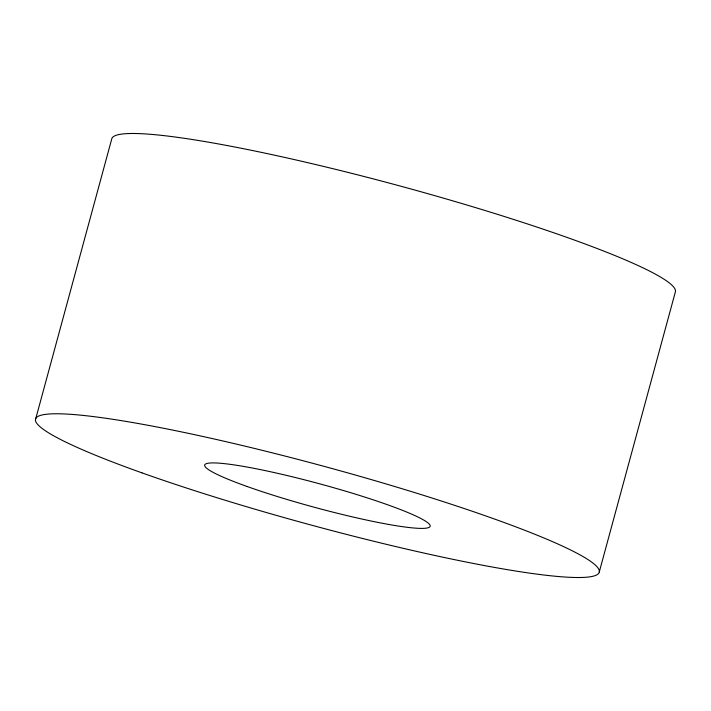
<?xml version="1.0" encoding="UTF-8"?>
<svg xmlns="http://www.w3.org/2000/svg" width="711" height="711" viewBox="0 0 711 711"><rect width="100%" height="100%" fill="white"/><g stroke="black" fill="none" stroke-linecap="round" stroke-linejoin="round"><path stroke-width="1.07" d="M35.55 419.401L111.707 139.089A292.017 30.013 15.2 0 1 398.498 185.58A292.017 30.013 15.2 0 1 675.45 291.599L599.293 571.911M141.924 472.851A292.017 30.013 15.2 0 0 596.236 575.146A292.017 30.013 15.2 0 0 214.1 438.971A292.017 30.013 15.2 0 0 141.924 472.851M247.224 486.537A116.808 12.007 15.2 0 0 428.946 527.455A116.808 12.007 15.2 0 0 276.09 472.984A116.808 12.007 15.2 0 0 247.224 486.537"/></g></svg>
